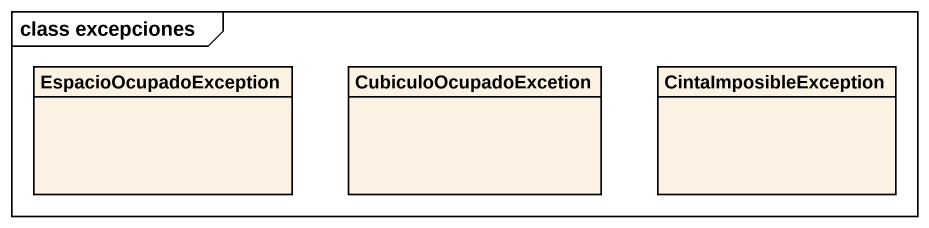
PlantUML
@startuml
mainframe class excepciones
hide circle
hide empty members
class EspacioOcupadoException
class CubiculoOcupadoExcetion
class CintaImposibleException
@enduml
